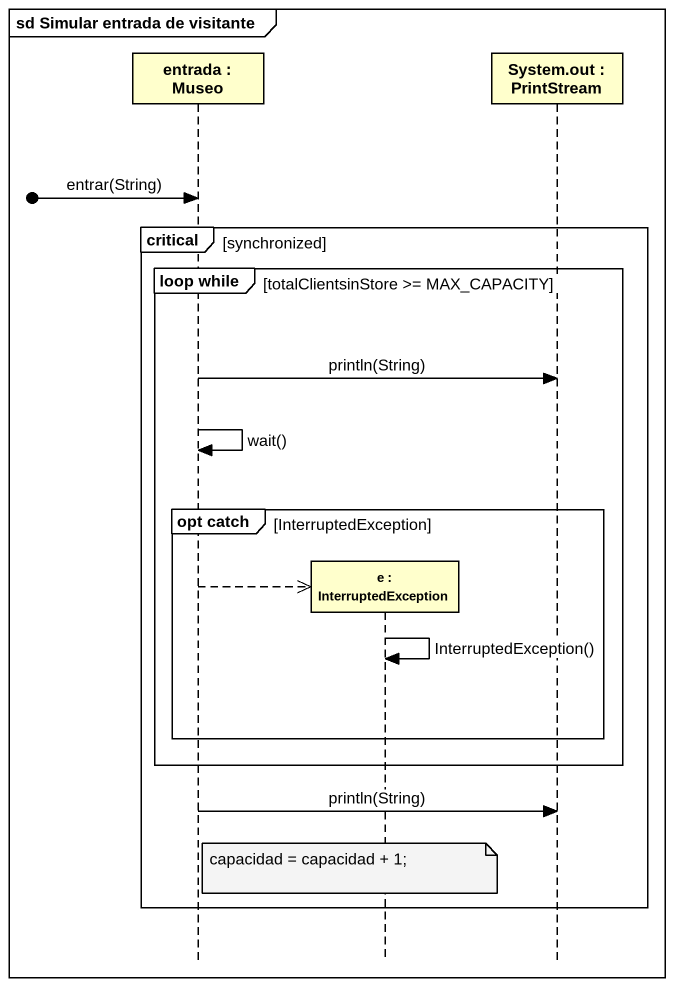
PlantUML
@startuml
mainframe sd Simular entrada de visitante
hide footbox
participant "entrada : Museo" as entrada
participant "e : InterruptedException" as e
participant "System.out : PrintStream" as System_out

[o-> entrada : entrar(String)
critical synchronized
  group loop while [totalClientsinStore >= MAX_CAPACITY]
    entrada -> System_out : println(String)
    entrada -> entrada : wait()
    group opt catch [InterruptedException]
      entrada -->> e **
      e -> e : InterruptedException()
    end
  end
  entrada -> System_out : println(String)
  note over e : capacidad = capacidad + 1;
end
@enduml
